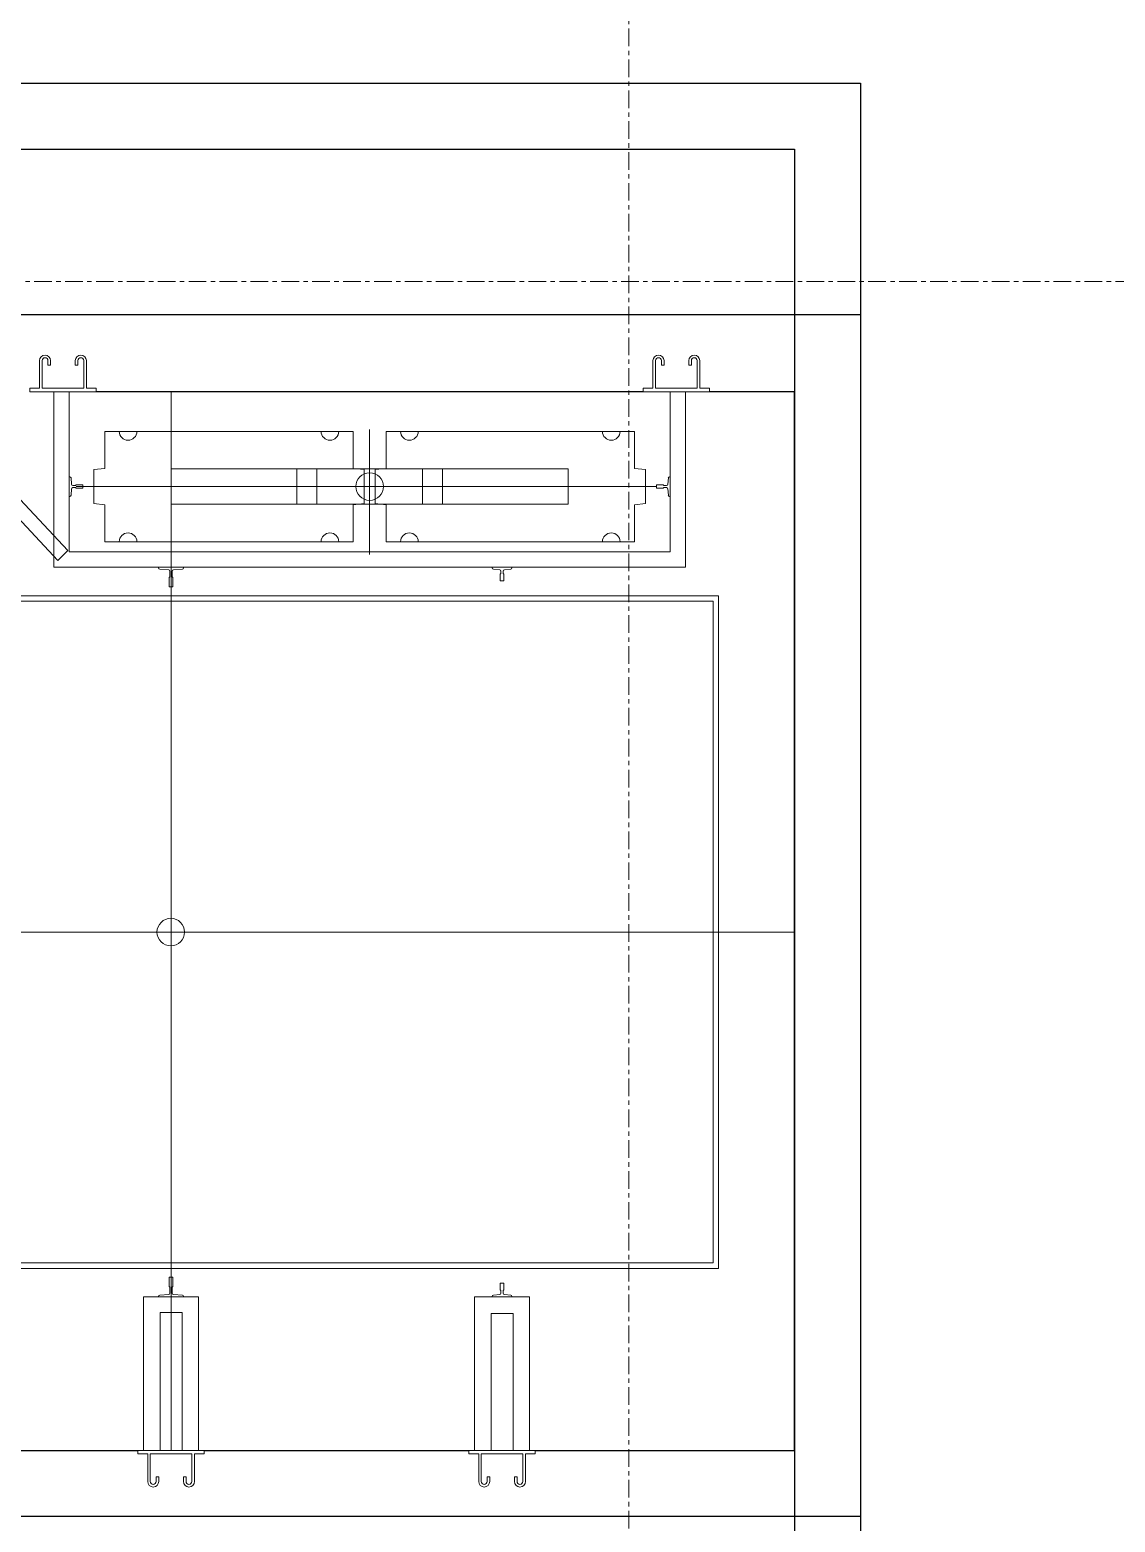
# Model space of a CAD drawing. Extents: x -15449 to 568150, y -1239737 to 53667.
# Drawn here: x 524899 to 529818, y -126160 to -119395 of the extents above; entities that cross this region are included whole.
import ezdxf

# ---------------------------------------------------------------- set-up
doc = ezdxf.new("R2010")
doc.units = 0
doc.header["$LTSCALE"] = 8
doc.linetypes.add('IDA - Grid Line', pattern=[3500, 2000, -500, 500, -500])
doc.layers.get('0').update_dxf_attribs({"color": 1, "linetype": 'CONTINUOUS'})
doc.layers.add('000_CTCI_CSA', color=7, linetype='CONTINUOUS')
doc.layers.add('A-_WALLSTRU_E-', color=7, linetype='CONTINUOUS')
doc.layers.add('A-_ANOTGRID_E', color=7, linetype='CONTINUOUS', lineweight=9)
doc.layers.add('A-_LIFT----_E', color=7, linetype='CONTINUOUS', lineweight=9)

# ---------------------------------------------------------------- blocks, each defined once
blk = doc.blocks.new('column grid')
at = {"layer": 'A-_ANOTGRID_E', "color": 8, "linetype": 'IDA - Grid Line', "ltscale": 0.005, "true_color": 0x808080}
for p, q in [((7795.6, 9427, 0), (7795.6, -120414.2, 0)), ((29680.4, -71238.8, 0), (-104784.6, -71238.8, 0))]:
    blk.add_line(p, q, dxfattribs=at)
blk = doc.blocks.new('CTCI_Building Footprint and Grid')
at = {"layer": '000_CTCI_CSA', "color": 252}
for p, q in [((1986896.6, -936372.6, 0), (1996496.6, -936372.6, 0)), ((1986596.6, -936672.6, 0), (1996196.6, -936672.6, 0))]:
    blk.add_line(p, q, dxfattribs=at)
at = {"layer": '000_CTCI_CSA', "color": 8}
for p, q in [((1996496.6, -936372.6, 0), (1996496.6, -955472.4, 0)), ((1996196.6, -936672.6, 0), (1996196.6, -955772.4, 0))]:
    blk.add_line(p, q, dxfattribs=at)
at = {"layer": 'A-_LIFT----_E', "color": 252}
for p, q in [((1993371.6, -937772.2, 0), (1993371.6, -942572.2, 0)), ((1995701.6, -937772.2, 0), (1995631.6, -937772.2, 0)), ((1993371.6, -938122.2, 0), (1993371.6, -938282.2, 0)), ((1993941.6, -938122.2, 0), (1993941.6, -938282.2, 0)), ((1994041.3, -938122.2, 0), (1994521.3, -938122.2, 0)), ((1994601.6, -938122.2, 0), (1994601.6, -938282.2, 0)), ((1992918.1, -938163.1, 0), (1992920.7, -938191.7, 0)), ((1992920.7, -938212.6, 0), (1992918.1, -938241.2, 0)), ((1992926.6, -938197.2, 0), (1992938.6, -938197.2, 0)), ((1992938.6, -938207.2, 0), (1992926.6, -938207.2, 0)), ((1995616.7, -938197.2, 0), (1995604.6, -938197.2, 0)), ((1995604.6, -938207.2, 0), (1995616.7, -938207.2, 0)), ((1995625.2, -938163.1, 0), (1995622.6, -938191.7, 0)), ((1995622.6, -938212.6, 0), (1995625.2, -938241.2, 0)), ((1993320.1, -938576.7, 0), (1993361.2, -938579.2, 0)), ((1993366.6, -938585.2, 0), (1993366.6, -938612.7, 0)), ((1993376.6, -938612.7, 0), (1993376.6, -938585.2, 0)), ((1993382.1, -938579.2, 0), (1993423.2, -938576.7, 0)), ((1994832.6, -938576.7, 0), (1994861.2, -938579.2, 0)), ((1994866.6, -938585.2, 0), (1994866.6, -938597.2, 0)), ((1994876.6, -938597.2, 0), (1994876.6, -938585.2, 0)), ((1994882.1, -938579.2, 0), (1994910.7, -938576.7, 0)), ((1996196.6, -940222.2, 0), (1990896.6, -940222.2, 0)), ((1993320.1, -941867.7, 0), (1993361.2, -941865.2, 0)), ((1993366.6, -941859.2, 0), (1993366.6, -941831.6, 0)), ((1993376.6, -941831.6, 0), (1993376.6, -941859.2, 0)), ((1993382.1, -941865.2, 0), (1993423.2, -941867.7, 0)), ((1994832.6, -941867.7, 0), (1994861.2, -941865.2, 0)), ((1994866.6, -941859.2, 0), (1994866.6, -941847.2, 0)), ((1994876.6, -941847.2, 0), (1994876.6, -941859.2, 0)), ((1994882.1, -941865.2, 0), (1994910.7, -941867.7, 0)), ((1994996.6, -941876.2, 0), (1994996.6, -942572.2, 0))]:
    blk.add_line(p, q, dxfattribs=at)
at = {"layer": 'A-_LIFT----_E', "color": 252, "elevation": 0, "flags": 128}
for points in [[(1992775.6, -937631.2), (1992775.6, -937662.4), (1992775.6, -937693.7), (1992775.6, -937724.9), (1992775.6, -937756.2)], [(1992787.6, -937756.2), (1992787.6, -937724.9), (1992787.6, -937693.7), (1992787.6, -937662.4), (1992787.6, -937631.2)], [(1992813.6, -937631.2), (1992813.6, -937636.5), (1992813.6, -937641.8), (1992813.6, -937647), (1992813.6, -937652.3)], [(1992813.6, -937652.3), (1992816.6, -937652.3), (1992819.6, -937652.3), (1992822.6, -937652.3), (1992825.6, -937652.3)], [(1992825.6, -937652.3), (1992825.6, -937647), (1992825.6, -937641.8), (1992825.6, -937636.5), (1992825.6, -937631.2)], [(1992937.6, -937631.2), (1992937.6, -937636.5), (1992937.6, -937641.8), (1992937.6, -937647), (1992937.6, -937652.3)], [(1992937.6, -937652.3), (1992940.6, -937652.3), (1992943.6, -937652.3), (1992946.6, -937652.3), (1992949.6, -937652.3)], [(1992949.6, -937652.3), (1992949.6, -937647), (1992949.6, -937641.8), (1992949.6, -937636.5), (1992949.6, -937631.2)], [(1992975.6, -937631.2), (1992975.6, -937662.4), (1992975.6, -937693.7), (1992975.6, -937724.9), (1992975.6, -937756.2)], [(1992987.6, -937756.2), (1992987.6, -937724.9), (1992987.6, -937693.7), (1992987.6, -937662.4), (1992987.6, -937631.2)], [(1995555.6, -937631.2), (1995555.6, -937662.4), (1995555.6, -937693.7), (1995555.6, -937724.9), (1995555.6, -937756.2)], [(1995567.6, -937756.2), (1995567.6, -937724.9), (1995567.6, -937693.7), (1995567.6, -937662.4), (1995567.6, -937631.2)], [(1995593.6, -937631.2), (1995593.6, -937636.5), (1995593.6, -937641.8), (1995593.6, -937647), (1995593.6, -937652.3)], [(1995593.6, -937652.3), (1995596.6, -937652.3), (1995599.6, -937652.3), (1995602.6, -937652.3), (1995605.6, -937652.3)], [(1995605.6, -937652.3), (1995605.6, -937647), (1995605.6, -937641.8), (1995605.6, -937636.5), (1995605.6, -937631.2)], [(1995717.6, -937631.2), (1995717.6, -937636.5), (1995717.6, -937641.8), (1995717.6, -937647), (1995717.6, -937652.3)], [(1995717.6, -937652.3), (1995720.6, -937652.3), (1995723.6, -937652.3), (1995726.6, -937652.3), (1995729.6, -937652.3)], [(1995729.6, -937652.3), (1995729.6, -937647), (1995729.6, -937641.8), (1995729.6, -937636.5), (1995729.6, -937631.2)], [(1995755.6, -937631.2), (1995755.6, -937662.4), (1995755.6, -937693.7), (1995755.6, -937724.9), (1995755.6, -937756.2)], [(1995767.6, -937756.2), (1995767.6, -937724.9), (1995767.6, -937693.7), (1995767.6, -937662.4), (1995767.6, -937631.2)], [(1992230.4, -937772.2), (1992185.9, -937816.8), (1992858.9, -938537.3), (1992903.4, -938492.7), (1992230.4, -937772.2), (1991996.6, -938568.2), (1991746.6, -938568.2), (1991996.6, -938568.2)], [(1992775.6, -937756.2), (1992764.6, -937756.2), (1992753.6, -937756.2), (1992742.6, -937756.2), (1992731.6, -937756.2)], [(1992731.6, -937756.2), (1992731.6, -937760.2), (1992731.6, -937764.2), (1992731.6, -937768.2), (1992731.6, -937772.2)], [(1992731.6, -937772.2), (1992806.6, -937772.2), (1992881.6, -937772.2), (1992956.6, -937772.2), (1993031.6, -937772.2)], [(1992975.6, -937756.2), (1992928.6, -937756.2), (1992881.6, -937756.2), (1992834.6, -937756.2), (1992787.6, -937756.2)], [(1992839.6, -938568.2), (1992839.6, -937772.2), (1992839.6, -938568.2), (1995703.6, -938568.2), (1995703.6, -937772.2)], [(1995633.6, -937772.2), (1995633.6, -938498.2), (1992909.6, -938498.2), (1992909.6, -937772.2), (1992909.6, -938498.2)], [(1993031.6, -937756.2), (1993020.6, -937756.2), (1993009.6, -937756.2), (1992998.6, -937756.2), (1992987.6, -937756.2)], [(1993031.6, -937772.2), (1993031.6, -937768.2), (1993031.6, -937764.2), (1993031.6, -937760.2), (1993031.6, -937756.2)], [(1995555.6, -937756.2), (1995544.6, -937756.2), (1995533.6, -937756.2), (1995522.6, -937756.2), (1995511.6, -937756.2)], [(1995511.6, -937756.2), (1995511.6, -937760.2), (1995511.6, -937764.2), (1995511.6, -937768.2), (1995511.6, -937772.2)], [(1995511.6, -937772.2), (1995586.6, -937772.2), (1995661.6, -937772.2), (1995736.6, -937772.2), (1995811.6, -937772.2)], [(1995755.6, -937756.2), (1995708.6, -937756.2), (1995661.6, -937756.2), (1995614.6, -937756.2), (1995567.6, -937756.2)], [(1995811.6, -937756.2), (1995800.6, -937756.2), (1995789.6, -937756.2), (1995778.6, -937756.2), (1995767.6, -937756.2)], [(1995811.6, -937772.2), (1995811.6, -937768.2), (1995811.6, -937764.2), (1995811.6, -937760.2), (1995811.6, -937756.2)], [(1994031.6, -938122.2), (1993371.6, -938122.2), (1993371.6, -938282.2), (1994031.6, -938282.2), (1994031.6, -938122.2), (1994031.6, -938282.2), (1993371.6, -938282.2), (1993371.6, -938122.2), (1994031.6, -938122.2), (1994031.6, -938282.2), (1994511.6, -938282.2), (1994511.6, -938122.2), (1995171.6, -938122.2), (1995171.6, -938282.2), (1994511.6, -938282.2), (1994511.6, -938122.2), (1994511.6, -938282.2), (1994511.6, -938122.2)], [(1994511.6, -938282.2), (1994031.6, -938282.2), (1994031.6, -938122.2), (1994511.6, -938122.2)], [(1992912.2, -938246.7), (1992909.6, -938246.7), (1992909.6, -938157.7), (1992912.2, -938157.7)], [(1992939.6, -938196.2), (1992939.6, -938194.2), (1992970.6, -938194.2), (1992971.6, -938195.2), (1992971.6, -938209.2), (1992970.6, -938210.2), (1992939.6, -938210.2), (1992939.6, -938208.2)], [(1995571.6, -938202.2), (1992971.6, -938202.2), (1992941.6, -938202.2)], [(1995603.6, -938196.2), (1995603.6, -938194.2), (1995572.6, -938194.2), (1995571.6, -938195.2), (1995571.6, -938209.2), (1995572.6, -938210.2), (1995603.6, -938210.2), (1995603.6, -938208.2)], [(1995631.1, -938246.7), (1995633.6, -938246.7), (1995633.6, -938157.7), (1995631.1, -938157.7)], [(1993428.6, -938570.7), (1993428.6, -938568.2), (1993314.6, -938568.2), (1993314.6, -938570.7)], [(1993365.6, -938613.7), (1993363.6, -938613.7), (1993363.6, -938656.2), (1993364.6, -938657.2), (1993378.6, -938657.2), (1993379.6, -938656.2), (1993379.6, -938613.7), (1993377.6, -938613.7)], [(1994916.1, -938570.7), (1994916.1, -938568.2), (1994827.1, -938568.2), (1994827.1, -938570.7)], [(1994865.6, -938598.2), (1994863.6, -938598.2), (1994863.6, -938629.2), (1994864.6, -938630.2), (1994878.6, -938630.2), (1994879.6, -938629.2), (1994879.6, -938598.2), (1994877.6, -938598.2)], [(1991227.6, -941747.2), (1995852.6, -941747.2), (1995852.6, -938697.2), (1991227.6, -938697.2)], [(1991227.6, -938722.2), (1995827.6, -938722.2), (1995827.6, -941722.2), (1991227.6, -941722.2), (1991307.6, -941722.2)], [(1993365.6, -941830.6), (1993363.6, -941830.6), (1993363.6, -941788.2), (1993364.6, -941787.2), (1993378.6, -941787.2), (1993379.6, -941788.2), (1993379.6, -941830.6), (1993377.6, -941830.6)], [(1993246.6, -942572.2), (1993246.6, -941876.2), (1993496.6, -941876.2), (1993496.6, -942572.2)], [(1993428.6, -941873.7), (1993428.6, -941876.2), (1993314.6, -941876.2), (1993314.6, -941873.7)], [(1994746.6, -941876.2), (1994996.6, -941876.2), (1994746.6, -941876.2), (1994746.6, -942572.2)], [(1994916.1, -941873.7), (1994916.1, -941876.2), (1994827.1, -941876.2), (1994827.1, -941873.7)], [(1994865.6, -941846.2), (1994863.6, -941846.2), (1994863.6, -941815.2), (1994864.6, -941814.2), (1994878.6, -941814.2), (1994879.6, -941815.2), (1994879.6, -941846.2), (1994877.6, -941846.2)], [(1993321.6, -942572.2), (1993321.6, -941946.2), (1993421.6, -941946.2), (1993421.6, -942572.2)], [(1994921.6, -942572.2), (1994921.6, -941951.2), (1994821.6, -941951.2), (1994821.6, -942572.2)], [(1993521.6, -942572.2), (1993446.6, -942572.2), (1993371.6, -942572.2), (1993296.6, -942572.2), (1993221.6, -942572.2)], [(1993221.6, -942572.2), (1993221.6, -942576.2), (1993221.6, -942580.2), (1993221.6, -942584.2), (1993221.6, -942588.2)], [(1993221.6, -942588.2), (1993232.6, -942588.2), (1993243.6, -942588.2), (1993254.6, -942588.2), (1993265.6, -942588.2)], [(1993265.6, -942588.2), (1993265.6, -942619.4), (1993265.6, -942650.7), (1993265.6, -942681.9), (1993265.6, -942713.2)], [(1993277.6, -942713.2), (1993277.6, -942681.9), (1993277.6, -942650.7), (1993277.6, -942619.4), (1993277.6, -942588.2)], [(1993277.6, -942588.2), (1993324.6, -942588.2), (1993371.6, -942588.2), (1993418.6, -942588.2), (1993465.6, -942588.2)], [(1993465.6, -942588.2), (1993465.6, -942619.4), (1993465.6, -942650.7), (1993465.6, -942681.9), (1993465.6, -942713.2)], [(1993477.6, -942713.2), (1993477.6, -942681.9), (1993477.6, -942650.7), (1993477.6, -942619.4), (1993477.6, -942588.2)], [(1993477.6, -942588.2), (1993488.6, -942588.2), (1993499.6, -942588.2), (1993510.6, -942588.2), (1993521.6, -942588.2)], [(1993521.6, -942588.2), (1993521.6, -942584.2), (1993521.6, -942580.2), (1993521.6, -942576.2), (1993521.6, -942572.2)], [(1995021.6, -942572.2), (1994946.6, -942572.2), (1994871.6, -942572.2), (1994796.6, -942572.2), (1994721.6, -942572.2)], [(1994721.6, -942572.2), (1994721.6, -942576.2), (1994721.6, -942580.2), (1994721.6, -942584.2), (1994721.6, -942588.2)], [(1994721.6, -942588.2), (1994732.6, -942588.2), (1994743.6, -942588.2), (1994754.6, -942588.2), (1994765.6, -942588.2)], [(1994765.6, -942588.2), (1994765.6, -942619.4), (1994765.6, -942650.7), (1994765.6, -942681.9), (1994765.6, -942713.2)], [(1994777.6, -942713.2), (1994777.6, -942681.9), (1994777.6, -942650.7), (1994777.6, -942619.4), (1994777.6, -942588.2)], [(1994777.6, -942588.2), (1994824.6, -942588.2), (1994871.6, -942588.2), (1994918.6, -942588.2), (1994965.6, -942588.2)], [(1994965.6, -942588.2), (1994965.6, -942619.4), (1994965.6, -942650.7), (1994965.6, -942681.9), (1994965.6, -942713.2)], [(1994977.6, -942713.2), (1994977.6, -942681.9), (1994977.6, -942650.7), (1994977.6, -942619.4), (1994977.6, -942588.2)], [(1994977.6, -942588.2), (1994988.6, -942588.2), (1994999.6, -942588.2), (1995010.6, -942588.2), (1995021.6, -942588.2)], [(1995021.6, -942588.2), (1995021.6, -942584.2), (1995021.6, -942580.2), (1995021.6, -942576.2), (1995021.6, -942572.2)], [(1993315.6, -942692), (1993312.6, -942692), (1993309.6, -942692), (1993306.6, -942692), (1993303.6, -942692)], [(1993303.6, -942692), (1993303.6, -942697.3), (1993303.6, -942702.6), (1993303.6, -942707.9), (1993303.6, -942713.2)], [(1993315.6, -942713.2), (1993315.6, -942707.9), (1993315.6, -942702.6), (1993315.6, -942697.3), (1993315.6, -942692)], [(1993439.6, -942692), (1993436.6, -942692), (1993433.6, -942692), (1993430.6, -942692), (1993427.6, -942692)], [(1993427.6, -942692), (1993427.6, -942697.3), (1993427.6, -942702.6), (1993427.6, -942707.9), (1993427.6, -942713.2)], [(1993439.6, -942713.2), (1993439.6, -942707.9), (1993439.6, -942702.6), (1993439.6, -942697.3), (1993439.6, -942692)], [(1994815.6, -942692), (1994812.6, -942692), (1994809.6, -942692), (1994806.6, -942692), (1994803.6, -942692)], [(1994803.6, -942692), (1994803.6, -942697.3), (1994803.6, -942702.6), (1994803.6, -942707.9), (1994803.6, -942713.2)], [(1994815.6, -942713.2), (1994815.6, -942707.9), (1994815.6, -942702.6), (1994815.6, -942697.3), (1994815.6, -942692)], [(1994939.6, -942692), (1994936.6, -942692), (1994933.6, -942692), (1994930.6, -942692), (1994927.6, -942692)], [(1994927.6, -942692), (1994927.6, -942697.3), (1994927.6, -942702.6), (1994927.6, -942707.9), (1994927.6, -942713.2)], [(1994939.6, -942713.2), (1994939.6, -942707.9), (1994939.6, -942702.6), (1994939.6, -942697.3), (1994939.6, -942692)]]:
    blk.add_lwpolyline(points, dxfattribs=at)
for points in [[(1994196.6, -937952.2), (1994196.6, -938119.7), (1994246.6, -938124.7), (1994246.6, -938279.7), (1994196.6, -938284.7), (1994196.6, -938452.2), (1993071.6, -938452.2), (1993071.6, -938284.7), (1993021.6, -938279.7), (1993021.6, -938124.7), (1993071.6, -938119.7), (1993071.6, -937952.2)], [(1994271.6, -937944.1), (1994271.6, -938510.3)], [(1994346.6, -937952.2), (1995471.6, -937952.2), (1995471.6, -938119.7), (1995521.6, -938124.7), (1995521.6, -938279.7), (1995471.6, -938284.7), (1995471.6, -938452.2), (1994346.6, -938452.2), (1994346.6, -938284.7), (1994296.6, -938279.7), (1994296.6, -938124.7), (1994346.6, -938119.7)]]:
    blk.add_lwpolyline(points, close=True, dxfattribs=at)
at = {"layer": 'A-_LIFT----_E', "color": 252}
for centre in [(1994271.6, -938202.2, 0), (1993370.3, -940222.2, 0)]:
    blk.add_circle(centre, 62.5, dxfattribs=at)
for centre, radius, start, end in [((1992800.6, -937631.2, 0), 25, 0, 180), ((1992962.6, -937631.2, 0), 25, 0, 180), ((1995580.6, -937631.2, 0), 25, 0, 180), ((1995742.6, -937631.2, 0), 25, 0, 180), ((1992800.6, -937631.2, 0), 13, 0, 180), ((1992962.6, -937631.2, 0), 13, 0, 180), ((1995580.6, -937631.2, 0), 13, 0, 180), ((1995742.6, -937631.2, 0), 13, 0, 180), ((1993176.6, -937952.2, 0), 40, 180, 0), ((1994091.6, -937952.2, 0), 40, 180, 0), ((1994451.6, -937952.2, 0), 40, 180, 0), ((1995366.6, -937952.2, 0), 40, 180, 0), ((1992912.2, -938163.7, 0), 6, 5.06362, 90), ((1992926.6, -938191.2, 0), 6, 185.06362, 270), ((1992926.6, -938213.2, 0), 6, 90, 174.93638), ((1992938.6, -938196.2, 0), 1, 270, 0), ((1992938.6, -938208.2, 0), 1, 0, 90), ((1995604.6, -938196.2, 0), 1, 180, 270), ((1995604.6, -938208.2, 0), 1, 90, 180), ((1995616.7, -938191.2, 0), 6, 270, 354.93638), ((1995616.7, -938213.2, 0), 6, 5.06362, 90), ((1995631.1, -938163.7, 0), 6, 90, 174.93638), ((1992912.2, -938240.7, 0), 6, 270, 354.93638), ((1995631.1, -938240.7, 0), 6, 185.06362, 270), ((1993176.6, -938452.2, 0), 40, 0, 180), ((1994091.6, -938452.2, 0), 40, 0, 180), ((1994451.6, -938452.2, 0), 40, 0, 180), ((1995366.6, -938452.2, 0), 40, 0, 180), ((1993320.6, -938570.7, 0), 6, 180, 264.93638), ((1993360.6, -938585.2, 0), 6, 360, 84.93638), ((1993365.6, -938612.7, 0), 1, 270, 0), ((1993382.6, -938585.2, 0), 6, 95.06362, 180), ((1993377.6, -938612.7, 0), 1, 180, 270), ((1993422.6, -938570.7, 0), 6, 275.06362, 0), ((1994833.1, -938570.7, 0), 6, 180, 264.93638), ((1994860.6, -938585.2, 0), 6, 360, 84.93638), ((1994865.6, -938597.2, 0), 1, 270, 0), ((1994882.6, -938585.2, 0), 6, 95.06362, 180), ((1994877.6, -938597.2, 0), 1, 180, 270), ((1994910.1, -938570.7, 0), 6, 275.06362, 0), ((1993320.6, -941873.7, 0), 6, 95.06362, 180), ((1993360.6, -941859.2, 0), 6, 275.06362, 360), ((1993365.6, -941831.6, 0), 1, 0, 90), ((1993377.6, -941831.6, 0), 1, 90, 180), ((1993382.6, -941859.2, 0), 6, 180, 264.93638), ((1993422.6, -941873.7, 0), 6, 360, 84.93638), ((1994833.1, -941873.7, 0), 6, 95.06362, 180), ((1994860.6, -941859.2, 0), 6, 275.06362, 0), ((1994865.6, -941847.2, 0), 1, 360, 90), ((1994877.6, -941847.2, 0), 1, 90, 180), ((1994882.6, -941859.2, 0), 6, 180, 264.93638), ((1994910.1, -941873.7, 0), 6, 360, 84.93638), ((1993290.6, -942713.2, 0), 25, 180, 0), ((1993290.6, -942713.2, 0), 13, 180, 0), ((1993452.6, -942713.2, 0), 25, 180, 0), ((1993452.6, -942713.2, 0), 13, 180, 0), ((1994790.6, -942713.2, 0), 25, 180, 0), ((1994790.6, -942713.2, 0), 13, 180, 0), ((1994952.6, -942713.2, 0), 25, 180, 0), ((1994952.6, -942713.2, 0), 13, 180, 0)]:
    blk.add_arc(centre, radius, start, end, dxfattribs=at)
at = {"layer": 'A-_WALLSTRU_E-', "color": 252}
for p, q in [((1995511.6, -937772.2, 0), (1993031.6, -937772.2, 0)), ((1992021.6, -942572.2, 0), (1993221.6, -942572.2, 0)), ((1993521.6, -942572.2, 0), (1994721.6, -942572.2, 0))]:
    blk.add_line(p, q, dxfattribs=at)
at = {"layer": 'A-_WALLSTRU_E-', "color": 252, "elevation": 0, "flags": 128}
for points in [[(1991421.6, -937772.2), (1990896.6, -937772.2), (1990896.6, -938622.2), (1990496.8, -938622.2), (1990496.8, -937422.2), (1996496.6, -937422.2), (1996496.6, -942872.1)], [(1995021.6, -942572.2), (1996196.6, -942572.2), (1996196.6, -937772.2), (1995811.6, -937772.2)], [(1996496.6, -942872.1), (1990496.3, -942872.1), (1990496.3, -942872.6), (1990496.3, -942872.5), (1990496.3, -941822.2), (1990896.6, -941822.2), (1990896.6, -942572.2), (1991721.6, -942572.2)]]:
    blk.add_lwpolyline(points, dxfattribs=at)
at = {"color": 252}
blk.add_blockref('column grid', (1987651, -866033, 0), dxfattribs=at)

msp = doc.modelspace()

# ---------------------------------------------------------------- block references
at = {"layer": '000_CTCI_CSA', "color": 2}
msp.add_blockref('CTCI_Building Footprint and Grid', (-1467832.5298, 816737), dxfattribs=at)

doc.saveas('drawing.dxf')
